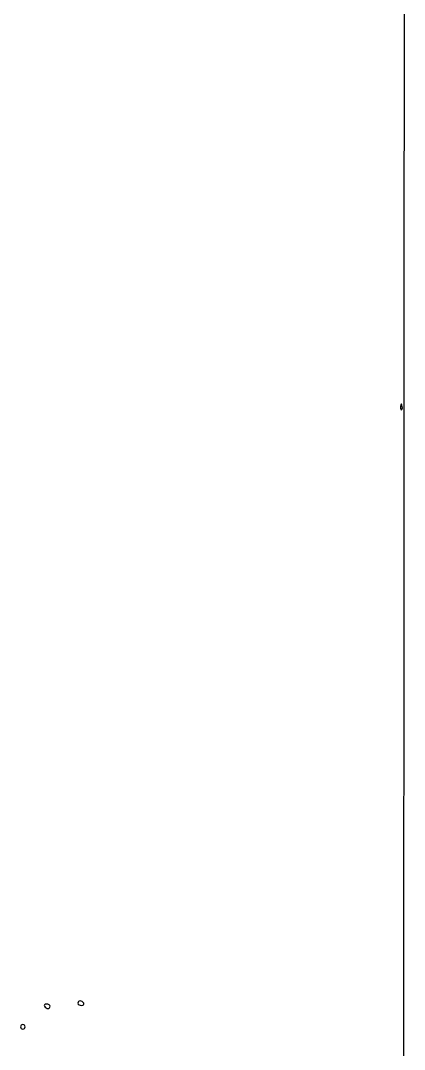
# Model space of a CAD drawing. Extents: x 0 to 877, y -11 to 940.
# Drawn here: x 643.2 to 687.9, y 106.6 to 226.3 of the extents above; entities that cross this region are included whole.
import ezdxf

# ---------------------------------------------------------------- set-up
doc = ezdxf.new("R2010")
doc.units = 0
doc.layers.add('Calque_1', color=7, linetype='CONTINUOUS')

msp = doc.modelspace()

# ---------------------------------------------------------------- linework, layer by layer
at = {"layer": 'Calque_1', "color": 7}
for points in [[(687.58528, 181.047264)], [(646.42915, 111.3902)], [(650.33172, 111.75524)], [(643.50312, 109.00895)]]:
    msp.add_lwpolyline(points, close=True, dxfattribs=at)
for points in [[(687.89282, 382.93344), (687.85972, 195.384898), (687.7704, 45.50794), (687.69438, 49.87357)], [(687.44631, 181.39453), (687.43481, 181.115633), (687.49741, 180.959343), (687.58528, 181.047264)], [(687.60616, 181.554391), (687.52166, 181.765449), (687.45901, 181.70277), (687.44631, 181.39453)], [(687.58526, 181.047264), (687.67316, 181.135184), (687.68256, 181.363389), (687.60616, 181.554391)], [(646.26563, 111.91937), (646.03876, 111.91937), (645.92672, 111.8003), (646.01666, 111.65478)], [(646.01666, 111.65478), (646.10656, 111.50926), (646.29222, 111.3902), (646.42915, 111.3902)], [(646.67812, 111.65478), (646.67812, 111.8003), (646.4925, 111.91937), (646.26563, 111.91937)], [(646.42915, 111.3902), (646.56608, 111.3902), (646.67812, 111.50926), (646.67812, 111.65478)], [(650.16819, 112.2844), (650.03126, 112.2844), (649.91923, 112.16534), (649.91923, 112.01982)], [(649.91923, 112.01982), (649.91923, 111.8743), (650.10485, 111.75524), (650.33172, 111.75524)], [(650.58069, 112.01982), (650.49079, 112.16534), (650.30513, 112.2844), (650.16819, 112.2844)], [(650.33172, 111.75524), (650.55859, 111.75524), (650.67062, 111.8743), (650.58069, 112.01982)], [(643.50312, 109.53812), (643.3576, 109.53812), (643.23854, 109.41905), (643.23854, 109.27353)], [(643.23854, 109.27353), (643.23854, 109.12801), (643.3576, 109.00895), (643.50312, 109.00895)], [(643.7677, 109.27353), (643.7677, 109.41905), (643.64864, 109.53812), (643.50312, 109.53812)], [(643.50312, 109.00895), (643.64864, 109.00895), (643.7677, 109.12801), (643.7677, 109.27353)]]:
    msp.add_open_spline(points, degree=3, dxfattribs=at)

doc.saveas('drawing.dxf')
